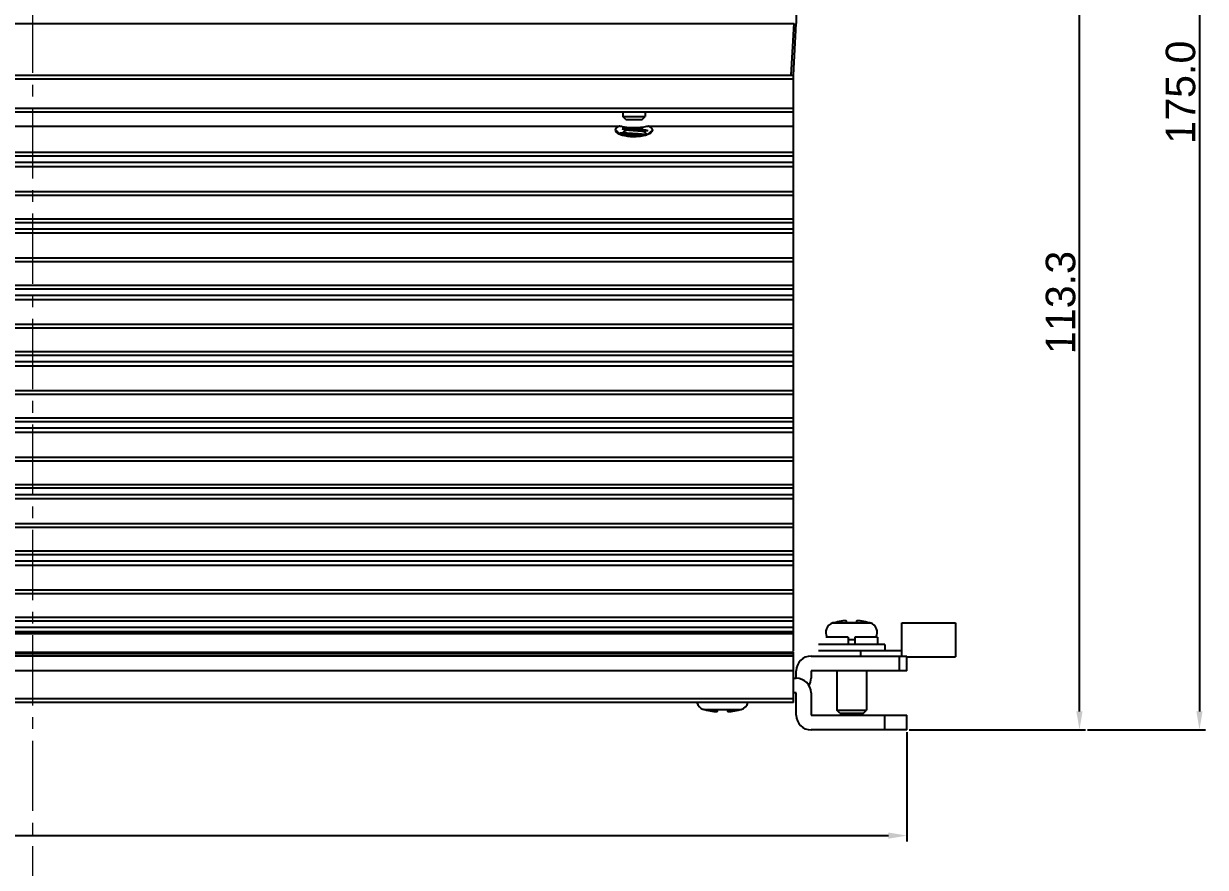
# Model space of a CAD drawing. Header units: millimetres. Extents: x 5329 to 6973, y -914 to -356.
# Drawn here: x 6537.2 to 6697.4, y -789.4 to -675.1 of the extents above; entities that cross this region are included whole.
import ezdxf

# ---------------------------------------------------------------- set-up
doc = ezdxf.new("R2010")
doc.units = ezdxf.units.MM
doc.header["$PDMODE"] = 3
doc.header["$PDSIZE"] = 1
doc.linetypes.add('CENTER', pattern=[17.8, 10.75, -2.35, 2.35, -2.35])
doc.linetypes.add('CENTER2', pattern=[28.575, 19.05, -3.175, 3.175, -3.175])
doc.layers.get('0').update_dxf_attribs({"linetype": 'CONTINUOUS'})
doc.layers.get('Defpoints').update_dxf_attribs({"linetype": 'CONTINUOUS'})
doc.layers.add('3', color=112, linetype='CENTER', lineweight=15)
doc.layers.add('Dim', color=1, linetype='CONTINUOUS')
doc.styles.add('OMI-1', font='arial.ttf', dxfattribs={"oblique": 1})
doc.dimstyles.new('1', dxfattribs={"dimtxt": 4, "dimasz": 2.5, "dimexe": 0.8, "dimexo": 0.3, "dimgap": 0.5, "dimtad": 1, "dimtoh": 1, "dimdec": 1, "dimzin": 0, "dimdsep": 46, "dimtxsty": 'OMI-1', "dimcen": 0, "dimclrd": 256, "dimclre": 256, "dimclrt": 256, "dimadec": 0, "dimazin": 0, "dimtfac": 0.8, "dimtdec": 1, "dimtix": 1, "dimtmove": 0, "dimatfit": 3, "dimfxl": 1, "dimtolj": 1, "dimtzin": 0, "dimarcsym": 0})

# ---------------------------------------------------------------- blocks, each defined once
blk = doc.blocks.new('*D6102')
at = {"layer": 'Defpoints', "color": 0}
for p in [(6652.95, -657.56), (6680.34, -657.56), (6656.95, -770.81)]:
    blk.add_point(p, dxfattribs=at)
at = {"layer": 'Dim', "lineweight": -2}
for p, q in [((6653.25, -657.56), (6681.14, -657.56)), ((6680.34, -768.31), (6680.34, -660.06)), ((6657.25, -770.81), (6681.14, -770.81))]:
    blk.add_line(p, q, dxfattribs=at)
at = {"layer": 'Dim'}
for points in [[(6680.76, -660.06), (6679.92, -660.06), (6680.34, -657.56)], [(6679.92, -768.31), (6680.76, -768.31), (6680.34, -770.81)]]:
    blk.add_solid(points, dxfattribs=at)
at = {"layer": 'Dim', "insert": (6677.8, -712.93), "char_height": 4, "attachment_point": 5, "rotation": 90, "style": 'OMI-1'}
blk.add_mtext('\\A1;\\A1;113.3', dxfattribs=at)
blk = doc.blocks.new('*D6103')
at = {"layer": 'Defpoints', "color": 0}
for p in [(6580.45, -595.92), (6681.14, -770.81), (6696.61, -770.81)]:
    blk.add_point(p, dxfattribs=at)
at = {"layer": 'Dim', "lineweight": -2}
for p, q in [((6580.75, -595.92), (6697.41, -595.92)), ((6696.61, -598.42), (6696.61, -768.31)), ((6681.44, -770.81), (6697.41, -770.81))]:
    blk.add_line(p, q, dxfattribs=at)
at = {"layer": 'Dim'}
for points in [[(6697.02, -598.42), (6696.19, -598.42), (6696.61, -595.92)], [(6696.19, -768.31), (6697.02, -768.31), (6696.61, -770.81)]]:
    blk.add_solid(points, dxfattribs=at)
at = {"layer": 'Dim', "insert": (6694.06, -684.43), "char_height": 4, "attachment_point": 5, "rotation": 90, "style": 'OMI-1'}
blk.add_mtext('\\A1;\\A1;175.0', dxfattribs=at)
blk = doc.blocks.new('*D6105')
at = {"layer": 'Defpoints', "color": 0}
for p in [(6390.95, -770.81), (6656.95, -770.81), (6656.95, -785.14)]:
    blk.add_point(p, dxfattribs=at)
at = {"layer": 'Dim', "lineweight": -2}
for p, q in [((6390.95, -771.11), (6390.95, -785.94)), ((6656.95, -771.11), (6656.95, -785.94)), ((6393.45, -785.14), (6654.45, -785.14))]:
    blk.add_line(p, q, dxfattribs=at)
at = {"layer": 'Dim'}
for points in [[(6393.45, -784.72), (6393.45, -785.56), (6390.95, -785.14)], [(6654.45, -785.56), (6654.45, -784.72), (6656.95, -785.14)]]:
    blk.add_solid(points, dxfattribs=at)
at = {"layer": 'Dim', "insert": (6523.95, -782.6), "char_height": 4, "attachment_point": 5, "style": 'OMI-1'}
blk.add_mtext('\\A1;266.0', dxfattribs=at)

msp = doc.modelspace()

# ---------------------------------------------------------------- linework, layer by layer
at = {"color": 7, "linetype": 'Continuous'}
for p, q in [((6641.95, -631.26), (6641.95, -675.11)), ((6435.25, -675.11), (6641.65, -675.11)), ((6641.28, -682.11), (6641.65, -675.11)), ((6641.58, -682.11), (6641.95, -675.11)), ((6434.95, -682.11), (6641.58, -682.11)), ((6641.58, -757.47), (6641.58, -682.11)), ((6641.58, -682.64), (6434.95, -682.64)), ((6641.58, -686.61), (6434.95, -686.61)), ((6641.58, -687.11), (6434.95, -687.11)), ((6618.45, -687.11), (6618.45, -687.71)), ((6621.45, -687.11), (6621.45, -687.71)), ((6618.45, -687.71), (6621.45, -687.71)), ((6618.85, -688.11), (6618.45, -687.71)), ((6618.85, -688.11), (6621.05, -688.11)), ((6621.05, -688.11), (6621.45, -687.71)), ((6434.95, -689.02), (6617.98, -689.02)), ((6617.82, -689.05), (6434.95, -689.05)), ((6617.45, -689.54), (6617.71, -689.79)), ((6617.71, -689.79), (6618.09, -690.14)), ((6618.26, -690.17), (6618.22, -690.15)), ((6619.61, -689.44), (6620.22, -689.47)), ((6619.94, -689.23), (6619.94, -689.31)), ((6622.45, -689.54), (6621.8, -690.14)), ((6621.91, -689.02), (6641.58, -689.02)), ((6641.58, -689.05), (6622.07, -689.05)), ((6641.58, -692.59), (6434.95, -692.59)), ((6641.58, -693.08), (6434.95, -693.08)), ((6641.58, -693.94), (6434.95, -693.94)), ((6434.95, -694.47), (6641.58, -694.47)), ((6641.58, -697.88), (6434.95, -697.88)), ((6641.58, -698.38), (6434.95, -698.38)), ((6641.58, -701.59), (6434.95, -701.59)), ((6641.58, -702.08), (6434.95, -702.08)), ((6641.58, -702.94), (6434.95, -702.94)), ((6434.95, -703.47), (6641.58, -703.47)), ((6641.58, -706.88), (6434.95, -706.88)), ((6641.58, -707.38), (6434.95, -707.38)), ((6641.58, -710.59), (6434.95, -710.59)), ((6641.58, -711.08), (6434.95, -711.08)), ((6641.58, -711.94), (6434.95, -711.94)), ((6434.95, -712.47), (6641.58, -712.47)), ((6641.58, -715.88), (6434.95, -715.88)), ((6641.58, -716.38), (6434.95, -716.38)), ((6641.58, -719.59), (6434.95, -719.59)), ((6641.58, -720.08), (6434.95, -720.08)), ((6641.58, -720.94), (6434.95, -720.94)), ((6434.95, -721.47), (6641.58, -721.47)), ((6641.58, -724.88), (6434.95, -724.88)), ((6641.58, -725.38), (6434.95, -725.38)), ((6641.58, -728.59), (6434.95, -728.59)), ((6641.58, -729.08), (6434.95, -729.08)), ((6641.58, -729.94), (6434.95, -729.94)), ((6434.95, -730.47), (6641.58, -730.47)), ((6641.58, -733.88), (6434.95, -733.88)), ((6641.58, -734.38), (6434.95, -734.38)), ((6641.58, -737.59), (6434.95, -737.59)), ((6641.58, -738.08), (6434.95, -738.08)), ((6641.58, -738.94), (6434.95, -738.94)), ((6434.95, -739.47), (6641.58, -739.47)), ((6641.58, -742.88), (6434.95, -742.88)), ((6641.58, -743.38), (6434.95, -743.38)), ((6641.58, -746.59), (6434.95, -746.59)), ((6641.58, -747.08), (6434.95, -747.08)), ((6641.58, -747.94), (6434.95, -747.94)), ((6434.95, -748.47), (6641.58, -748.47)), ((6641.58, -751.88), (6434.95, -751.88)), ((6641.58, -752.38), (6434.95, -752.38)), ((6641.58, -755.59), (6434.95, -755.59)), ((6641.58, -756.08), (6434.95, -756.08)), ((6641.58, -756.94), (6434.95, -756.94)), ((6434.95, -757.47), (6641.58, -757.47)), ((6641.58, -760.16), (6641.58, -757.47)), ((6646.97, -756.3), (6646.9, -756.32)), ((6646.9, -756.32), (6652, -756.32)), ((6647.06, -756.3), (6646.97, -756.3)), ((6648.81, -756.3), (6648.77, -756.09)), ((6650.08, -756.3), (6648.81, -756.3)), ((6650.12, -756.09), (6650.08, -756.3)), ((6651.92, -756.3), (6651.83, -756.3)), ((6651.92, -756.3), (6652, -756.32)), ((6656.25, -756.31), (6663.55, -756.31)), ((6656.25, -760.81), (6656.25, -756.31)), ((6663.55, -756.31), (6663.55, -760.91)), ((6454.74, -757.73), (6641.58, -757.73)), ((6653.95, -759.26), (6644.95, -759.26)), ((6649, -758.26), (6645.95, -758.26)), ((6649, -758.26), (6649, -759.26)), ((6649, -758.56), (6649.9, -758.56)), ((6652.95, -758.26), (6649.9, -758.26)), ((6649.9, -758.26), (6649.9, -759.26)), ((6652.95, -758.26), (6652.95, -759.26)), ((6653.95, -759.26), (6653.95, -760.06)), ((6641.58, -760.53), (6434.95, -760.53)), ((6641.58, -760.81), (6434.95, -760.81)), ((6454.7, -760.26), (6641.58, -760.26)), ((6641.58, -767.11), (6641.58, -760.26)), ((6643.95, -760.81), (6656.95, -760.81)), ((6644.95, -760.06), (6656.25, -760.06)), ((6650.72, -760.81), (6650.72, -760.06)), ((6655.95, -762.81), (6655.95, -760.81)), ((6656.95, -762.81), (6656.95, -760.81)), ((6656.95, -760.91), (6663.55, -760.91)), ((6641.58, -762.81), (6434.95, -762.81)), ((6641.58, -763.81), (6641.95, -763.81)), ((6641.95, -763.81), (6641.95, -762.81)), ((6656.95, -762.81), (6643.95, -762.81)), ((6643.95, -762.81), (6643.95, -763.81)), ((6647.45, -762.81), (6647.45, -768.16)), ((6651.45, -762.81), (6651.45, -768.16)), ((6641.58, -766.61), (6434.95, -766.61)), ((6641.58, -767.11), (6434.95, -767.11)), ((6641.95, -765.81), (6641.58, -765.81)), ((6641.95, -768.81), (6641.95, -765.81)), ((6643.95, -765.81), (6643.95, -768.81)), ((6629.4, -768.05), (6634.49, -768.05)), ((6629.47, -768.07), (6629.4, -768.05)), ((6629.47, -768.07), (6629.56, -768.07)), ((6631.27, -768.27), (6631.31, -768.07)), ((6631.31, -768.07), (6632.58, -768.07)), ((6632.58, -768.07), (6632.62, -768.27)), ((6634.33, -768.07), (6634.42, -768.07)), ((6634.42, -768.07), (6634.49, -768.05)), ((6643.95, -768.81), (6656.95, -768.81)), ((6647.45, -768.16), (6651.45, -768.16)), ((6647.85, -768.56), (6647.45, -768.16)), ((6647.85, -768.56), (6651.05, -768.56)), ((6651.05, -768.56), (6651.45, -768.16)), ((6653.95, -770.81), (6653.95, -768.81)), ((6656.95, -770.81), (6656.95, -768.81)), ((6656.95, -770.81), (6643.95, -770.81))]:
    msp.add_line(p, q, dxfattribs=at)
for centre, radius, start, end in [((6622, -683.64), 7.53, 237.38, 238.7775), ((6622.03, -683.6), 7.58, 238.776, 239.8469), ((6618.76, -690.29), 0.511, 166.3286, 169.6759), ((6619.21, -697.44), 8.13, 94.5031, 96.1672), ((6619.34, -699.03), 9.72, 93.0087, 94.5159), ((6619.42, -700.9), 11.6, 87.4156, 90.1846), ((6619.45, -700.22), 10.92, 84.6014, 87.4271), ((6621.26, -690.85), 0.792, 59.9054, 62.7443), ((6647.26, -757.58), 1.31, 106.0916, 211.0017), ((6649.44, -765.27), 9.28, 98.7549, 104.9046), ((6649.45, -765.27), 9.28, 75.0954, 81.2451), ((6651.63, -757.58), 1.31, 328.9983, 73.9084), ((6643.95, -762.81), 2, 90, 180), ((6641.95, -765.81), 2, 0, 90), ((6641.95, -763.81), 2, 330, 0), ((6629.76, -766.78), 1.32, 194.3349, 253.9287), ((6634.13, -766.78), 1.32, 286.0713, 345.6651), ((6631.94, -759.1), 9.28, 255.0954, 261.2451), ((6631.95, -759.1), 9.28, 278.7549, 284.9046), ((6643.95, -768.81), 2, 180, 270)]:
    msp.add_arc(centre, radius, start, end, dxfattribs=at)
for points, knots in [([(6617.45, -689.54), (6617.45, -689.45), (6617.54, -689.24), (6617.72, -689.12), (6617.82, -689.05)], [0, 0, 0, 0, 0.426116, 1, 1, 1, 1]), ([(6617.6, -689.85), (6617.57, -689.82), (6617.5, -689.74), (6617.45, -689.62), (6617.45, -689.54)], [0, 0, 0, 0, 0.286802, 1, 1, 1, 1]), ([(6618.37, -690.24), (6618.22, -690.2), (6617.94, -690.1), (6617.69, -689.94), (6617.6, -689.85)], [0, 0, 0, 0, 0.559725, 1, 1, 1, 1]), ([(6617.98, -689.02), (6617.96, -689.02), (6617.91, -689.03), (6617.86, -689.04), (6617.82, -689.05)], [0, 0, 0, 0, 0.275855, 1, 1, 1, 1]), ([(6617.95, -689.98), (6618.01, -689.95), (6618.18, -689.91), (6618.34, -689.88), (6618.44, -689.86)], [0, 0, 0, 0, 0.409411, 1, 1, 1, 1]), ([(6618.4, -689.09), (6618.36, -689.08), (6618.23, -689.05), (6618.08, -689.02), (6617.98, -689.02)], [0, 0, 0, 0, 0.265446, 1, 1, 1, 1]), ([(6617.98, -690), (6618.02, -690.02), (6618.14, -690.03), (6618.26, -690.05), (6618.33, -690.05)], [0, 0, 0, 0, 0.369729, 1, 1, 1, 1]), ([(6618.26, -690.17), (6618.28, -690.18), (6618.35, -690.19), (6618.41, -690.21), (6618.45, -690.21)], [0, 0, 0, 0, 0.364871, 1, 1, 1, 1]), ([(6618.33, -690.05), (6618.55, -690.07), (6619.22, -690.12), (6620.27, -690.18), (6621.09, -690.22), (6621.47, -690.25)], [0, 0, 0, 0, 0.215687, 0.634322, 1, 1, 1, 1]), ([(6618.93, -689.56), (6618.88, -689.54), (6618.68, -689.48), (6618.48, -689.41), (6618.34, -689.35)], [0, 0, 0, 0, 0.253841, 1, 1, 1, 1]), ([(6618.34, -689.35), (6618.42, -689.36), (6618.85, -689.4), (6619.27, -689.42), (6619.61, -689.44)], [0, 0, 0, 0, 0.201028, 1, 1, 1, 1]), ([(6621.38, -690.28), (6620.88, -690.41), (6619.87, -690.5), (6618.85, -690.38), (6618.37, -690.24)], [0, 0, 0, 0, 0.504244, 1, 1, 1, 1]), ([(6619.94, -689.23), (6619.81, -689.23), (6619.29, -689.22), (6618.78, -689.18), (6618.4, -689.09)], [0, 0, 0, 0, 0.257135, 1, 1, 1, 1]), ([(6618.44, -689.86), (6618.47, -689.83), (6618.62, -689.71), (6618.79, -689.61), (6618.93, -689.56)], [0, 0, 0, 0, 0.221101, 1, 1, 1, 1]), ([(6618.44, -689.86), (6618.69, -689.9), (6619.11, -689.93), (6619.7, -689.97), (6620.21, -690), (6620.7, -690.03), (6621.11, -690.07), (6621.41, -690.1), (6621.57, -690.12), (6621.62, -690.14)], [0, 0, 0, 0, 0.234534, 0.392403, 0.557978, 0.715313, 0.8493, 0.947231, 1, 1, 1, 1]), ([(6618.45, -690.21), (6618.59, -690.23), (6618.94, -690.26), (6619.72, -690.32), (6620.36, -690.36), (6620.8, -690.39)], [0, 0, 0, 0, 0.184798, 0.440696, 1, 1, 1, 1]), ([(6618.83, -689.31), (6618.87, -689.31), (6619.06, -689.3), (6619.24, -689.3), (6619.38, -689.3)], [0, 0, 0, 0, 0.241665, 1, 1, 1, 1]), ([(6621.29, -689.73), (6620.92, -689.69), (6620.13, -689.64), (6619.34, -689.59), (6618.93, -689.56)], [0, 0, 0, 0, 0.472075, 1, 1, 1, 1]), ([(6621.49, -689.09), (6621.37, -689.12), (6620.86, -689.21), (6620.34, -689.23), (6619.94, -689.23)], [0, 0, 0, 0, 0.241738, 1, 1, 1, 1]), ([(6620.22, -689.47), (6620.54, -689.49), (6621.07, -689.52), (6621.61, -689.56), (6621.81, -689.59)], [0, 0, 0, 0, 0.607733, 1, 1, 1, 1]), ([(6620.48, -689.35), (6620.53, -689.35), (6620.7, -689.37), (6620.87, -689.39), (6621, -689.41)], [0, 0, 0, 0, 0.258497, 1, 1, 1, 1]), ([(6621, -689.41), (6621.08, -689.42), (6621.35, -689.47), (6621.62, -689.53), (6621.81, -689.59)], [0, 0, 0, 0, 0.286825, 1, 1, 1, 1]), ([(6621.81, -689.59), (6621.77, -689.61), (6621.6, -689.66), (6621.43, -689.7), (6621.29, -689.73)], [0, 0, 0, 0, 0.242547, 1, 1, 1, 1]), ([(6621.29, -689.73), (6621.33, -689.76), (6621.47, -689.87), (6621.59, -690.02), (6621.62, -690.14)], [0, 0, 0, 0, 0.286717, 1, 1, 1, 1]), ([(6621.68, -690.19), (6621.66, -690.2), (6621.56, -690.23), (6621.45, -690.26), (6621.38, -690.28)], [0, 0, 0, 0, 0.241413, 1, 1, 1, 1]), ([(6621.91, -689.02), (6621.88, -689.02), (6621.74, -689.03), (6621.6, -689.06), (6621.49, -689.09)], [0, 0, 0, 0, 0.231047, 1, 1, 1, 1]), ([(6622.3, -689.85), (6622.26, -689.88), (6622.08, -690.03), (6621.86, -690.13), (6621.68, -690.19)], [0, 0, 0, 0, 0.210363, 1, 1, 1, 1]), ([(6622.07, -689.05), (6622.06, -689.05), (6622.01, -689.03), (6621.95, -689.02), (6621.91, -689.02)], [0, 0, 0, 0, 0.223601, 1, 1, 1, 1]), ([(6622.07, -689.05), (6622.08, -689.06), (6622.14, -689.1), (6622.19, -689.14), (6622.23, -689.17)], [0, 0, 0, 0, 0.26437, 1, 1, 1, 1]), ([(6622.23, -689.17), (6622.29, -689.22), (6622.4, -689.33), (6622.45, -689.47), (6622.45, -689.54)], [0, 0, 0, 0, 0.554117, 1, 1, 1, 1]), ([(6622.45, -689.54), (6622.45, -689.56), (6622.43, -689.68), (6622.36, -689.78), (6622.3, -689.85)], [0, 0, 0, 0, 0.226557, 1, 1, 1, 1]), ([(6648.77, -756.09), (6648.77, -756.08), (6648.76, -756.07), (6648.74, -756.06), (6648.7, -756.05), (6648.64, -756.05), (6648.54, -756.04), (6648.43, -756.05), (6648.26, -756.06), (6648.12, -756.08), (6648.03, -756.09)], [0, 0, 0, 0, 0.034831, 0.061793, 0.09638, 0.188863, 0.310943, 0.458775, 0.627095, 1, 1, 1, 1]), ([(6650.86, -756.09), (6650.77, -756.08), (6650.63, -756.06), (6650.46, -756.05), (6650.35, -756.04), (6650.26, -756.05), (6650.19, -756.05), (6650.16, -756.06), (6650.13, -756.07), (6650.12, -756.08), (6650.12, -756.09)], [0, 0, 0, 0, 0.372908, 0.54123, 0.689064, 0.811144, 0.903624, 0.938209, 0.96517, 1, 1, 1, 1]), ([(6630.53, -768.27), (6630.62, -768.29), (6630.76, -768.3), (6630.93, -768.32), (6631.04, -768.32), (6631.14, -768.32), (6631.2, -768.31), (6631.24, -768.3), (6631.26, -768.29), (6631.27, -768.28), (6631.27, -768.27)], [0, 0, 0, 0, 0.372908, 0.54123, 0.689064, 0.811144, 0.903624, 0.938209, 0.96517, 1, 1, 1, 1]), ([(6632.62, -768.27), (6632.62, -768.28), (6632.63, -768.29), (6632.66, -768.3), (6632.69, -768.31), (6632.76, -768.32), (6632.85, -768.32), (6632.96, -768.32), (6633.13, -768.3), (6633.27, -768.29), (6633.36, -768.27)], [0, 0, 0, 0, 0.034831, 0.061793, 0.09638, 0.188863, 0.310943, 0.458775, 0.627095, 1, 1, 1, 1])]:
    msp.add_open_spline(points, degree=3, knots=knots, dxfattribs=at)
msp.add_open_spline([(6621.66, -690.16), (6621.67, -690.17), (6621.68, -690.18), (6621.7, -690.18)], degree=3, dxfattribs=at)
at = {"layer": '3', "linetype": 'CENTER2', "ltscale": 0.5}
msp.add_line((6538.45, -796.09), (6538.45, -387.1), dxfattribs=at)

# ---------------------------------------------------------------- dimensions: what is measured, and where the dimension line sits
at = {"layer": 'Dim'}
for base, p1, p2, text, picture, middle in [((6696.61, -770.81), (6580.45, -595.92), (6681.14, -770.81), '\\A1;175.0', '*D6103', (6696.61, -684.43)), ((6680.34, -657.56), (6656.95, -770.81), (6652.95, -657.56), '\\A1;113.3', '*D6102', (6680.34, -712.93))]:
    dim = msp.add_linear_dim(base=base, p1=p1, p2=p2, angle=90, text=text, dimstyle='1', override={"dimtxsty": 'OMI-1'}, dxfattribs=at)
    dim.commit()
    dim.dimension.update_dxf_attribs({"geometry": picture, "text_midpoint": middle, "dimtype": 160})
dim = msp.add_linear_dim(base=(6656.95, -785.14), p1=(6390.95, -770.81), p2=(6656.95, -770.81), dimstyle='1', dxfattribs=at)
dim.commit()
dim.dimension.update_dxf_attribs({"geometry": '*D6105', "text_midpoint": (6523.95, -782.6)})

doc.saveas('drawing.dxf')
